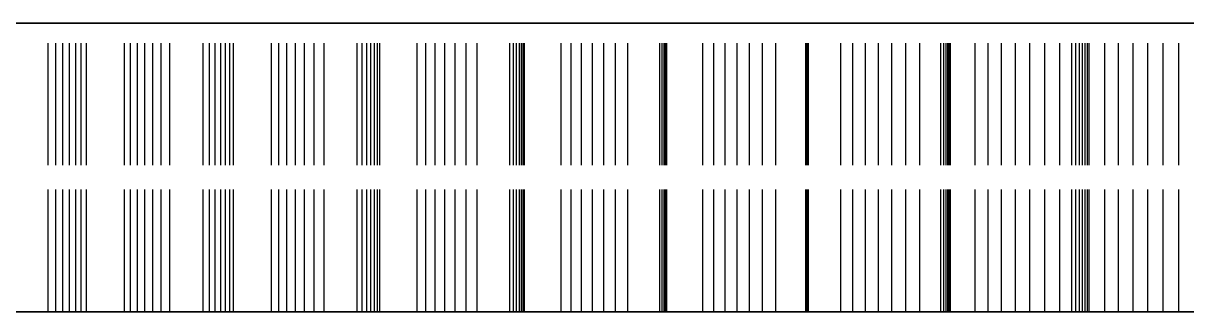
# Model space of a CAD drawing. Header units: millimetres. Extents: x -25 to 138, y -20 to 88.
# Drawn here: x 81.91 to 94.02, y 2 to 5 of the extents above; entities that cross this region are included whole.
import ezdxf

# ---------------------------------------------------------------- set-up
doc = ezdxf.new("R2010")
doc.units = ezdxf.units.MM
doc.linetypes.add('DASHED', pattern=[1.524, 1.27, -0.254])
doc.layers.add('HIDDEN', color=8, linetype='DASHED')
doc.layers.add('VISIBLE', color=7, linetype='CONTINUOUS')

msp = doc.modelspace()

# ---------------------------------------------------------------- linework, layer by layer
at = {"layer": 'HIDDEN'}
for points in [[(94.57143, 5), (93.80952, 5), (93.04762, 5), (92.28571, 5), (91.52381, 5), (90.7619, 5), (90, 5), (89.2381, 5), (88.47619, 5), (87.71429, 5), (86.95238, 5), (86.19048, 5), (85.42857, 5), (84.66667, 5), (83.90476, 5), (83.14286, 5), (82.38095, 5), (81.61905, 5)], [(81.82694, 5), (82.17306, 5)], [(82.17306, 5), (81.82694, 5)], [(82.17306, 5), (82.2523, 5)], [(82.2523, 5), (82.17306, 5)], [(82.17306, 2), (82.17306, 5)], [(82.17306, 2), (82.17306, 5)], [(82.2523, 5), (82.32661, 5)], [(82.32661, 5), (82.2523, 5)], [(82.2523, 2), (82.2523, 5)], [(82.2523, 2), (82.2523, 5)], [(82.32661, 5), (82.39579, 5)], [(82.39579, 5), (82.32661, 5)], [(82.32661, 2), (82.32661, 5)], [(82.32661, 2), (82.32661, 5)], [(82.39579, 5), (82.45962, 5)], [(82.45962, 5), (82.39579, 5)], [(82.39579, 2), (82.39579, 5)], [(82.39579, 2), (82.39579, 5)], [(82.45962, 5), (82.51782, 5)], [(82.51782, 5), (82.45962, 5)], [(82.45962, 2), (82.45962, 5)], [(82.45962, 2), (82.45962, 5)], [(82.51782, 5), (82.57001, 5)], [(82.57001, 5), (82.51782, 5)], [(82.51782, 2), (82.51782, 5)], [(82.51782, 2), (82.51782, 5)], [(82.57001, 5), (82.9655, 5)], [(82.9655, 5), (82.57001, 5)], [(82.57001, 2), (82.57001, 5)], [(82.57001, 2), (82.57001, 5)], [(82.9655, 5), (83.03074, 5)], [(83.03074, 5), (82.9655, 5)], [(82.9655, 2), (82.9655, 5)], [(82.9655, 2), (82.9655, 5)], [(83.03074, 5), (83.10197, 5)], [(83.10197, 5), (83.03074, 5)], [(83.03074, 2), (83.03074, 5)], [(83.03074, 2), (83.03074, 5)], [(83.10197, 5), (83.17881, 5)], [(83.17881, 5), (83.10197, 5)], [(83.10197, 2), (83.10197, 5)], [(83.10197, 2), (83.10197, 5)], [(83.17881, 5), (83.26098, 5)], [(83.26098, 5), (83.17881, 5)], [(83.17881, 2), (83.17881, 5)], [(83.17881, 2), (83.17881, 5)], [(83.26098, 5), (83.34825, 5)], [(83.34825, 5), (83.26098, 5)], [(83.26098, 2), (83.26098, 5)], [(83.26098, 2), (83.26098, 5)], [(83.34825, 5), (83.44044, 5)], [(83.44044, 5), (83.34825, 5)], [(83.34825, 2), (83.34825, 5)], [(83.34825, 2), (83.34825, 5)], [(83.44044, 5), (83.78571, 5)], [(83.78571, 5), (83.44044, 5)], [(83.44044, 2), (83.44044, 5)], [(83.44044, 2), (83.44044, 5)], [(83.78571, 5), (83.85163, 5)], [(83.85163, 5), (83.78571, 5)], [(83.78571, 2), (83.78571, 5)], [(83.78571, 2), (83.78571, 5)], [(83.85163, 5), (83.91261, 5)], [(83.91261, 5), (83.85163, 5)], [(83.85163, 2), (83.85163, 5)], [(83.85163, 2), (83.85163, 5)], [(83.91261, 5), (83.96847, 5)], [(83.96847, 5), (83.91261, 5)], [(83.91261, 2), (83.91261, 5)], [(83.91261, 2), (83.91261, 5)], [(83.96847, 5), (84.01897, 5)], [(84.01897, 5), (83.96847, 5)], [(83.96847, 2), (83.96847, 5)], [(83.96847, 2), (83.96847, 5)], [(84.01897, 5), (84.06386, 5)], [(84.06386, 5), (84.01897, 5)], [(84.01897, 2), (84.01897, 5)], [(84.01897, 2), (84.01897, 5)], [(84.06386, 5), (84.10275, 5)], [(84.10275, 5), (84.06386, 5)], [(84.06386, 2), (84.06386, 5)], [(84.06386, 2), (84.06386, 5)], [(84.10275, 5), (84.49631, 5)], [(84.49631, 5), (84.10275, 5)], [(84.10275, 2), (84.10275, 5)], [(84.10275, 2), (84.10275, 5)], [(84.49631, 5), (84.57428, 5)], [(84.57428, 5), (84.49631, 5)], [(84.49631, 2), (84.49631, 5)], [(84.49631, 2), (84.49631, 5)], [(84.57428, 5), (84.65819, 5)], [(84.65819, 5), (84.57428, 5)], [(84.57428, 2), (84.57428, 5)], [(84.57428, 2), (84.57428, 5)], [(84.65819, 5), (84.74767, 5)], [(84.74767, 5), (84.65819, 5)], [(84.65819, 2), (84.65819, 5)], [(84.65819, 2), (84.65819, 5)], [(84.74767, 5), (84.84243, 5)], [(84.84243, 5), (84.74767, 5)], [(84.74767, 2), (84.74767, 5)], [(84.74767, 2), (84.74767, 5)], [(84.84243, 5), (84.94224, 5)], [(84.94224, 5), (84.84243, 5)], [(84.84243, 2), (84.84243, 5)], [(84.84243, 2), (84.84243, 5)], [(84.94224, 5), (85.04691, 5)], [(85.04691, 5), (84.94224, 5)], [(84.94224, 2), (84.94224, 5)], [(84.94224, 2), (84.94224, 5)], [(85.04691, 5), (85.38966, 5)], [(85.38966, 5), (85.04691, 5)], [(85.04691, 2), (85.04691, 5)], [(85.04691, 2), (85.04691, 5)], [(85.38966, 5), (85.44194, 5)], [(85.44194, 5), (85.38966, 5)], [(85.38966, 2), (85.38966, 5)], [(85.38966, 2), (85.38966, 5)], [(85.44194, 5), (85.48929, 5)], [(85.48929, 5), (85.44194, 5)], [(85.44194, 2), (85.44194, 5)], [(85.44194, 2), (85.44194, 5)], [(85.48929, 5), (85.53155, 5)], [(85.53155, 5), (85.48929, 5)], [(85.48929, 2), (85.48929, 5)], [(85.48929, 2), (85.48929, 5)], [(85.53155, 5), (85.56849, 5)], [(85.56849, 5), (85.53155, 5)], [(85.53155, 2), (85.53155, 5)], [(85.53155, 2), (85.53155, 5)], [(85.56849, 5), (85.59984, 5)], [(85.59984, 5), (85.56849, 5)], [(85.56849, 2), (85.56849, 5)], [(85.56849, 2), (85.56849, 5)], [(85.59984, 5), (85.62525, 5)], [(85.62525, 5), (85.59984, 5)], [(85.59984, 2), (85.59984, 5)], [(85.59984, 2), (85.59984, 5)], [(85.62525, 5), (86.01496, 5)], [(86.01496, 5), (85.62525, 5)], [(85.62525, 2), (85.62525, 5)], [(85.62525, 2), (85.62525, 5)], [(86.01496, 5), (86.10528, 5)], [(86.10528, 5), (86.01496, 5)], [(86.01496, 2), (86.01496, 5)], [(86.01496, 2), (86.01496, 5)], [(86.10528, 5), (86.20146, 5)], [(86.20146, 5), (86.10528, 5)], [(86.10528, 2), (86.10528, 5)], [(86.10528, 2), (86.10528, 5)], [(86.20146, 5), (86.30314, 5)], [(86.30314, 5), (86.20146, 5)], [(86.20146, 2), (86.20146, 5)], [(86.20146, 2), (86.20146, 5)], [(86.30314, 5), (86.41003, 5)], [(86.41003, 5), (86.30314, 5)], [(86.30314, 2), (86.30314, 5)], [(86.30314, 2), (86.30314, 5)], [(86.41003, 5), (86.5219, 5)], [(86.5219, 5), (86.41003, 5)], [(86.41003, 2), (86.41003, 5)], [(86.41003, 2), (86.41003, 5)], [(86.5219, 5), (86.63855, 5)], [(86.63855, 5), (86.5219, 5)], [(86.5219, 2), (86.5219, 5)], [(86.5219, 2), (86.5219, 5)], [(86.63855, 5), (86.9771, 5)], [(86.9771, 5), (86.63855, 5)], [(86.63855, 2), (86.63855, 5)], [(86.63855, 2), (86.63855, 5)], [(86.9771, 5), (87.01547, 5)], [(87.01547, 5), (86.9771, 5)], [(86.9771, 2), (86.9771, 5)], [(86.9771, 2), (86.9771, 5)], [(87.01547, 5), (87.04897, 5)], [(87.04897, 5), (87.01547, 5)], [(87.01547, 2), (87.01547, 5)], [(87.01547, 2), (87.01547, 5)], [(87.04897, 5), (87.07743, 5)], [(87.07743, 5), (87.04897, 5)], [(87.04897, 2), (87.04897, 5)], [(87.04897, 2), (87.04897, 5)], [(87.07743, 5), (87.10062, 5)], [(87.10062, 5), (87.07743, 5)], [(87.07743, 2), (87.07743, 5)], [(87.07743, 2), (87.07743, 5)], [(87.10062, 5), (87.11829, 5)], [(87.11829, 5), (87.10062, 5)], [(87.10062, 2), (87.10062, 5)], [(87.10062, 2), (87.10062, 5)], [(87.11829, 5), (87.13008, 5)], [(87.13008, 5), (87.11829, 5)], [(87.11829, 2), (87.11829, 5)], [(87.11829, 2), (87.11829, 5)], [(87.13008, 5), (87.51405, 5)], [(87.51405, 5), (87.13008, 5)], [(87.13008, 2), (87.13008, 5)], [(87.13008, 2), (87.13008, 5)], [(87.51405, 5), (87.61628, 5)], [(87.61628, 5), (87.51405, 5)], [(87.51405, 2), (87.51405, 5)], [(87.51405, 2), (87.51405, 5)], [(87.61628, 5), (87.72427, 5)], [(87.72427, 5), (87.61628, 5)], [(87.61628, 2), (87.61628, 5)], [(87.61628, 2), (87.61628, 5)], [(87.72427, 5), (87.83765, 5)], [(87.83765, 5), (87.72427, 5)], [(87.72427, 2), (87.72427, 5)], [(87.72427, 2), (87.72427, 5)], [(87.83765, 5), (87.95615, 5)], [(87.95615, 5), (87.83765, 5)], [(87.83765, 2), (87.83765, 5)], [(87.83765, 2), (87.83765, 5)], [(87.95615, 5), (88.07952, 5)], [(88.07952, 5), (87.95615, 5)], [(87.95615, 2), (87.95615, 5)], [(87.95615, 2), (87.95615, 5)], [(88.07952, 5), (88.20758, 5)], [(88.20758, 5), (88.07952, 5)], [(88.07952, 2), (88.07952, 5)], [(88.07952, 2), (88.07952, 5)], [(88.20758, 5), (88.54029, 5)], [(88.54029, 5), (88.20758, 5)], [(88.20758, 2), (88.20758, 5)], [(88.20758, 2), (88.20758, 5)], [(88.54029, 5), (88.56458, 5)], [(88.56458, 5), (88.54029, 5)], [(88.54029, 2), (88.54029, 5)], [(88.54029, 2), (88.54029, 5)], [(88.56458, 5), (88.58406, 5)], [(88.58406, 5), (88.56458, 5)], [(88.56458, 2), (88.56458, 5)], [(88.56458, 2), (88.56458, 5)], [(88.58406, 5), (88.59857, 5)], [(88.59857, 5), (88.58406, 5)], [(88.58406, 2), (88.58406, 5)], [(88.58406, 2), (88.58406, 5)], [(88.59857, 5), (88.6079, 5)], [(88.6079, 5), (88.59857, 5)], [(88.59857, 2), (88.59857, 5)], [(88.59857, 2), (88.59857, 5)], [(88.6079, 5), (88.6118, 5)], [(88.6118, 5), (88.6079, 5)], [(88.6079, 2), (88.6079, 5)], [(88.6079, 2), (88.6079, 5)], [(88.6118, 5), (88.60992, 5)], [(88.60992, 5), (88.98628, 5)], [(88.98628, 5), (88.60992, 5)], [(88.60992, 5), (88.6118, 5)], [(88.60992, 2), (88.60992, 5)], [(88.60992, 2), (88.60992, 5)], [(88.6118, 2), (88.6118, 5)], [(88.6118, 2), (88.6118, 5)], [(88.98628, 5), (89.09992, 5)], [(89.09992, 5), (88.98628, 5)], [(88.98628, 2), (88.98628, 5)], [(88.98628, 2), (88.98628, 5)], [(89.09992, 5), (89.21918, 5)], [(89.21918, 5), (89.09992, 5)], [(89.09992, 2), (89.09992, 5)], [(89.09992, 2), (89.09992, 5)], [(89.21918, 5), (89.34372, 5)], [(89.34372, 5), (89.21918, 5)], [(89.21918, 2), (89.21918, 5)], [(89.21918, 2), (89.21918, 5)], [(89.34372, 5), (89.47324, 5)], [(89.47324, 5), (89.34372, 5)], [(89.34372, 2), (89.34372, 5)], [(89.34372, 2), (89.34372, 5)], [(89.47324, 5), (89.60753, 5)], [(89.60753, 5), (89.47324, 5)], [(89.47324, 2), (89.47324, 5)], [(89.47324, 2), (89.47324, 5)], [(89.60753, 5), (89.74637, 5)], [(89.74637, 5), (89.60753, 5)], [(89.60753, 2), (89.60753, 5)], [(89.60753, 2), (89.60753, 5)], [(89.74637, 5), (90.07161, 5)], [(90.07161, 5), (89.74637, 5)], [(89.74637, 2), (89.74637, 5)], [(89.74637, 2), (89.74637, 5)], [(90.07309, 5), (90.05755, 5)], [(90.05755, 5), (90.42447, 5)], [(90.42447, 5), (90.05755, 5)], [(90.05755, 5), (90.07309, 5)], [(90.05755, 2), (90.05755, 5)], [(90.05755, 2), (90.05755, 5)], [(90.07161, 5), (90.0817, 5)], [(90.0817, 5), (90.07161, 5)], [(90.07161, 2), (90.07161, 5)], [(90.07161, 2), (90.07161, 5)], [(90.08299, 5), (90.07309, 5)], [(90.07309, 5), (90.08299, 5)], [(90.07309, 2), (90.07309, 5)], [(90.07309, 2), (90.07309, 5)], [(90.0817, 5), (90.08707, 5)], [(90.08707, 5), (90.0817, 5)], [(90.0817, 2), (90.0817, 5)], [(90.0817, 2), (90.0817, 5)], [(90.08756, 5), (90.08299, 5)], [(90.08299, 5), (90.08756, 5)], [(90.08299, 2), (90.08299, 5)], [(90.08299, 2), (90.08299, 5)], [(90.08707, 5), (90.08756, 5)], [(90.08756, 5), (90.08707, 5)], [(90.08707, 2), (90.08707, 5)], [(90.08707, 2), (90.08707, 5)], [(90.08756, 2), (90.08756, 5)], [(90.08756, 2), (90.08756, 5)], [(90.42447, 5), (90.54896, 5)], [(90.54896, 5), (90.42447, 5)], [(90.42447, 2), (90.42447, 5)], [(90.42447, 2), (90.42447, 5)], [(90.54896, 5), (90.67893, 5)], [(90.67893, 5), (90.54896, 5)], [(90.54896, 2), (90.54896, 5)], [(90.54896, 2), (90.54896, 5)], [(90.67893, 5), (90.81401, 5)], [(90.81401, 5), (90.67893, 5)], [(90.67893, 2), (90.67893, 5)], [(90.67893, 2), (90.67893, 5)], [(90.81401, 5), (90.95393, 5)], [(90.95393, 5), (90.81401, 5)], [(90.81401, 2), (90.81401, 5)], [(90.81401, 2), (90.81401, 5)], [(90.95393, 5), (91.09847, 5)], [(91.09847, 5), (90.95393, 5)], [(90.95393, 2), (90.95393, 5)], [(90.95393, 2), (90.95393, 5)], [(91.09847, 5), (91.24743, 5)], [(91.24743, 5), (91.09847, 5)], [(91.09847, 2), (91.09847, 5)], [(91.09847, 2), (91.09847, 5)], [(91.24743, 5), (91.56362, 5)], [(91.56362, 5), (91.24743, 5)], [(91.24743, 2), (91.24743, 5)], [(91.24743, 2), (91.24743, 5)], [(91.49506, 5), (91.46594, 5)], [(91.46594, 5), (91.82161, 5)], [(91.82161, 5), (91.46594, 5)], [(91.46594, 5), (91.49506, 5)], [(91.46594, 2), (91.46594, 5)], [(91.46594, 2), (91.46594, 5)], [(91.5187, 5), (91.49506, 5)], [(91.49506, 5), (91.5187, 5)], [(91.49506, 2), (91.49506, 5)], [(91.49506, 2), (91.49506, 5)], [(91.53716, 5), (91.5187, 5)], [(91.5187, 5), (91.53716, 5)], [(91.5187, 2), (91.5187, 5)], [(91.5187, 2), (91.5187, 5)], [(91.55068, 5), (91.53716, 5)], [(91.53716, 5), (91.55068, 5)], [(91.53716, 2), (91.53716, 5)], [(91.53716, 2), (91.53716, 5)], [(91.55945, 5), (91.55068, 5)], [(91.55068, 5), (91.55945, 5)], [(91.55068, 2), (91.55068, 5)], [(91.55068, 2), (91.55068, 5)], [(91.56362, 5), (91.55945, 5)], [(91.55945, 5), (91.56362, 5)], [(91.55945, 2), (91.55945, 5)], [(91.55945, 2), (91.55945, 5)], [(91.56362, 2), (91.56362, 5)], [(91.56362, 2), (91.56362, 5)], [(91.82161, 5), (91.95636, 5)], [(91.95636, 5), (91.82161, 5)], [(91.82161, 2), (91.82161, 5)], [(91.82161, 2), (91.82161, 5)], [(91.95636, 5), (92.09639, 5)], [(92.09639, 5), (91.95636, 5)], [(91.95636, 2), (91.95636, 5)], [(91.95636, 2), (91.95636, 5)], [(92.09639, 5), (92.24136, 5)], [(92.24136, 5), (92.09639, 5)], [(92.09639, 2), (92.09639, 5)], [(92.09639, 2), (92.09639, 5)], [(92.24136, 5), (92.391, 5)], [(92.391, 5), (92.24136, 5)], [(92.24136, 2), (92.24136, 5)], [(92.24136, 2), (92.24136, 5)], [(92.391, 5), (92.54508, 5)], [(92.54508, 5), (92.391, 5)], [(92.391, 2), (92.391, 5)], [(92.391, 2), (92.391, 5)], [(92.54508, 5), (92.70343, 5)], [(92.70343, 5), (92.54508, 5)], [(92.54508, 2), (92.54508, 5)], [(92.54508, 2), (92.54508, 5)], [(92.70343, 5), (93.00903, 5)], [(93.00903, 5), (92.70343, 5)], [(92.70343, 2), (92.70343, 5)], [(92.70343, 2), (92.70343, 5)], [(92.87077, 5), (92.8282, 5)], [(92.8282, 5), (93.17091, 5)], [(93.17091, 5), (92.8282, 5)], [(92.8282, 5), (92.87077, 5)], [(92.8282, 2), (92.8282, 5)], [(92.8282, 2), (92.8282, 5)], [(92.90803, 5), (92.87077, 5)], [(92.87077, 5), (92.90803, 5)], [(92.87077, 2), (92.87077, 5)], [(92.87077, 2), (92.87077, 5)], [(92.94028, 5), (92.90803, 5)], [(92.90803, 5), (92.94028, 5)], [(92.90803, 2), (92.90803, 5)], [(92.90803, 2), (92.90803, 5)], [(92.96776, 5), (92.94028, 5)], [(92.94028, 5), (92.96776, 5)], [(92.94028, 2), (92.94028, 5)], [(92.94028, 2), (92.94028, 5)], [(92.99062, 5), (92.96776, 5)], [(92.96776, 5), (92.99062, 5)], [(92.96776, 2), (92.96776, 5)], [(92.96776, 2), (92.96776, 5)], [(93.00903, 5), (92.99062, 5)], [(92.99062, 5), (93.00903, 5)], [(92.99062, 2), (92.99062, 5)], [(92.99062, 2), (92.99062, 5)], [(93.00903, 2), (93.00903, 5)], [(93.00903, 2), (93.00903, 5)], [(93.17091, 5), (93.31525, 5)], [(93.31525, 5), (93.17091, 5)], [(93.17091, 2), (93.17091, 5)], [(93.17091, 2), (93.17091, 5)], [(93.31525, 5), (93.46466, 5)], [(93.46466, 5), (93.31525, 5)], [(93.31525, 2), (93.31525, 5)], [(93.31525, 2), (93.31525, 5)], [(93.46466, 5), (93.61881, 5)], [(93.61881, 5), (93.46466, 5)], [(93.46466, 2), (93.46466, 5)], [(93.46466, 2), (93.46466, 5)], [(93.61881, 5), (93.77744, 5)], [(93.77744, 5), (93.61881, 5)], [(93.61881, 2), (93.61881, 5)], [(93.61881, 2), (93.61881, 5)], [(93.77744, 5), (93.94032, 5)], [(93.94032, 5), (93.77744, 5)], [(93.77744, 2), (93.77744, 5)], [(93.77744, 2), (93.77744, 5)], [(93.94032, 5), (94.10728, 5)], [(94.10728, 5), (93.94032, 5)], [(93.94032, 2), (93.94032, 5)], [(93.94032, 2), (93.94032, 5)], [(94.57143, 2), (93.80952, 2), (93.04762, 2), (92.28571, 2), (91.52381, 2), (90.7619, 2), (90, 2), (89.2381, 2), (88.47619, 2), (87.71429, 2), (86.95238, 2), (86.19048, 2), (85.42857, 2), (84.66667, 2), (83.90476, 2), (83.14286, 2), (82.38095, 2), (81.61905, 2)], [(81.82694, 2), (82.17306, 2)], [(82.17306, 2), (81.82694, 2)], [(82.17306, 2), (82.2523, 2)], [(82.2523, 2), (82.17306, 2)], [(82.2523, 2), (82.32661, 2)], [(82.32661, 2), (82.2523, 2)], [(82.32661, 2), (82.39579, 2)], [(82.39579, 2), (82.32661, 2)], [(82.39579, 2), (82.45962, 2)], [(82.45962, 2), (82.39579, 2)], [(82.45962, 2), (82.51782, 2)], [(82.51782, 2), (82.45962, 2)], [(82.51782, 2), (82.57001, 2)], [(82.57001, 2), (82.51782, 2)], [(82.57001, 2), (82.9655, 2)], [(82.9655, 2), (82.57001, 2)], [(82.9655, 2), (83.03074, 2)], [(83.03074, 2), (82.9655, 2)], [(83.03074, 2), (83.10197, 2)], [(83.10197, 2), (83.03074, 2)], [(83.10197, 2), (83.17881, 2)], [(83.17881, 2), (83.10197, 2)], [(83.17881, 2), (83.26098, 2)], [(83.26098, 2), (83.17881, 2)], [(83.26098, 2), (83.34825, 2)], [(83.34825, 2), (83.26098, 2)], [(83.34825, 2), (83.44044, 2)], [(83.44044, 2), (83.34825, 2)], [(83.44044, 2), (83.78571, 2)], [(83.78571, 2), (83.44044, 2)], [(83.78571, 2), (83.85163, 2)], [(83.85163, 2), (83.78571, 2)], [(83.85163, 2), (83.91261, 2)], [(83.91261, 2), (83.85163, 2)], [(83.91261, 2), (83.96847, 2)], [(83.96847, 2), (83.91261, 2)], [(83.96847, 2), (84.01897, 2)], [(84.01897, 2), (83.96847, 2)], [(84.01897, 2), (84.06386, 2)], [(84.06386, 2), (84.01897, 2)], [(84.06386, 2), (84.10275, 2)], [(84.10275, 2), (84.06386, 2)], [(84.10275, 2), (84.49631, 2)], [(84.49631, 2), (84.10275, 2)], [(84.49631, 2), (84.57428, 2)], [(84.57428, 2), (84.49631, 2)], [(84.57428, 2), (84.65819, 2)], [(84.65819, 2), (84.57428, 2)], [(84.65819, 2), (84.74767, 2)], [(84.74767, 2), (84.65819, 2)], [(84.74767, 2), (84.84243, 2)], [(84.84243, 2), (84.74767, 2)], [(84.84243, 2), (84.94224, 2)], [(84.94224, 2), (84.84243, 2)], [(84.94224, 2), (85.04691, 2)], [(85.04691, 2), (84.94224, 2)], [(85.04691, 2), (85.38966, 2)], [(85.38966, 2), (85.04691, 2)], [(85.38966, 2), (85.44194, 2)], [(85.44194, 2), (85.38966, 2)], [(85.44194, 2), (85.48929, 2)], [(85.48929, 2), (85.44194, 2)], [(85.48929, 2), (85.53155, 2)], [(85.53155, 2), (85.48929, 2)], [(85.53155, 2), (85.56849, 2)], [(85.56849, 2), (85.53155, 2)], [(85.56849, 2), (85.59984, 2)], [(85.59984, 2), (85.56849, 2)], [(85.59984, 2), (85.62525, 2)], [(85.62525, 2), (85.59984, 2)], [(85.62525, 2), (86.01496, 2)], [(86.01496, 2), (85.62525, 2)], [(86.01496, 2), (86.10528, 2)], [(86.10528, 2), (86.01496, 2)], [(86.10528, 2), (86.20146, 2)], [(86.20146, 2), (86.10528, 2)], [(86.20146, 2), (86.30314, 2)], [(86.30314, 2), (86.20146, 2)], [(86.30314, 2), (86.41003, 2)], [(86.41003, 2), (86.30314, 2)], [(86.41003, 2), (86.5219, 2)], [(86.5219, 2), (86.41003, 2)], [(86.5219, 2), (86.63855, 2)], [(86.63855, 2), (86.5219, 2)], [(86.63855, 2), (86.9771, 2)], [(86.9771, 2), (86.63855, 2)], [(86.9771, 2), (87.01547, 2)], [(87.01547, 2), (86.9771, 2)], [(87.01547, 2), (87.04897, 2)], [(87.04897, 2), (87.01547, 2)], [(87.04897, 2), (87.07743, 2)], [(87.07743, 2), (87.04897, 2)], [(87.07743, 2), (87.10062, 2)], [(87.10062, 2), (87.07743, 2)], [(87.10062, 2), (87.11829, 2)], [(87.11829, 2), (87.10062, 2)], [(87.11829, 2), (87.13008, 2)], [(87.13008, 2), (87.11829, 2)], [(87.13008, 2), (87.51405, 2)], [(87.51405, 2), (87.13008, 2)], [(87.51405, 2), (87.61628, 2)], [(87.61628, 2), (87.51405, 2)], [(87.61628, 2), (87.72427, 2)], [(87.72427, 2), (87.61628, 2)], [(87.72427, 2), (87.83765, 2)], [(87.83765, 2), (87.72427, 2)], [(87.83765, 2), (87.95615, 2)], [(87.95615, 2), (87.83765, 2)], [(87.95615, 2), (88.07952, 2)], [(88.07952, 2), (87.95615, 2)], [(88.07952, 2), (88.20758, 2)], [(88.20758, 2), (88.07952, 2)], [(88.20758, 2), (88.54029, 2)], [(88.54029, 2), (88.20758, 2)], [(88.54029, 2), (88.56458, 2)], [(88.56458, 2), (88.54029, 2)], [(88.56458, 2), (88.58406, 2)], [(88.58406, 2), (88.56458, 2)], [(88.58406, 2), (88.59857, 2)], [(88.59857, 2), (88.58406, 2)], [(88.59857, 2), (88.6079, 2)], [(88.6079, 2), (88.59857, 2)], [(88.6079, 2), (88.6118, 2)], [(88.6118, 2), (88.6079, 2)], [(88.6118, 2), (88.60992, 2)], [(88.60992, 2), (88.98628, 2)], [(88.98628, 2), (88.60992, 2)], [(88.60992, 2), (88.6118, 2)], [(88.98628, 2), (89.09992, 2)], [(89.09992, 2), (88.98628, 2)], [(89.09992, 2), (89.21918, 2)], [(89.21918, 2), (89.09992, 2)], [(89.21918, 2), (89.34372, 2)], [(89.34372, 2), (89.21918, 2)], [(89.34372, 2), (89.47324, 2)], [(89.47324, 2), (89.34372, 2)], [(89.47324, 2), (89.60753, 2)], [(89.60753, 2), (89.47324, 2)], [(89.60753, 2), (89.74637, 2)], [(89.74637, 2), (89.60753, 2)], [(89.74637, 2), (90.07161, 2)], [(90.07161, 2), (89.74637, 2)], [(90.07309, 2), (90.05755, 2)], [(90.05755, 2), (90.42447, 2)], [(90.42447, 2), (90.05755, 2)], [(90.05755, 2), (90.07309, 2)], [(90.07161, 2), (90.0817, 2)], [(90.0817, 2), (90.07161, 2)], [(90.08299, 2), (90.07309, 2)], [(90.07309, 2), (90.08299, 2)], [(90.0817, 2), (90.08707, 2)], [(90.08707, 2), (90.0817, 2)], [(90.08756, 2), (90.08299, 2)], [(90.08299, 2), (90.08756, 2)], [(90.08707, 2), (90.08756, 2)], [(90.08756, 2), (90.08707, 2)], [(90.42447, 2), (90.54896, 2)], [(90.54896, 2), (90.42447, 2)], [(90.54896, 2), (90.67893, 2)], [(90.67893, 2), (90.54896, 2)], [(90.67893, 2), (90.81401, 2)], [(90.81401, 2), (90.67893, 2)], [(90.81401, 2), (90.95393, 2)], [(90.95393, 2), (90.81401, 2)], [(90.95393, 2), (91.09847, 2)], [(91.09847, 2), (90.95393, 2)], [(91.09847, 2), (91.24743, 2)], [(91.24743, 2), (91.09847, 2)], [(91.24743, 2), (91.56362, 2)], [(91.56362, 2), (91.24743, 2)], [(91.49506, 2), (91.46594, 2)], [(91.46594, 2), (91.82161, 2)], [(91.82161, 2), (91.46594, 2)], [(91.46594, 2), (91.49506, 2)], [(91.5187, 2), (91.49506, 2)], [(91.49506, 2), (91.5187, 2)], [(91.53716, 2), (91.5187, 2)], [(91.5187, 2), (91.53716, 2)], [(91.55068, 2), (91.53716, 2)], [(91.53716, 2), (91.55068, 2)], [(91.55945, 2), (91.55068, 2)], [(91.55068, 2), (91.55945, 2)], [(91.56362, 2), (91.55945, 2)], [(91.55945, 2), (91.56362, 2)], [(91.82161, 2), (91.95636, 2)], [(91.95636, 2), (91.82161, 2)], [(91.95636, 2), (92.09639, 2)], [(92.09639, 2), (91.95636, 2)], [(92.09639, 2), (92.24136, 2)], [(92.24136, 2), (92.09639, 2)], [(92.24136, 2), (92.391, 2)], [(92.391, 2), (92.24136, 2)], [(92.391, 2), (92.54508, 2)], [(92.54508, 2), (92.391, 2)], [(92.54508, 2), (92.70343, 2)], [(92.70343, 2), (92.54508, 2)], [(92.70343, 2), (93.00903, 2)], [(93.00903, 2), (92.70343, 2)], [(92.87077, 2), (92.8282, 2)], [(92.8282, 2), (93.17091, 2)], [(93.17091, 2), (92.8282, 2)], [(92.8282, 2), (92.87077, 2)], [(92.90803, 2), (92.87077, 2)], [(92.87077, 2), (92.90803, 2)], [(92.94028, 2), (92.90803, 2)], [(92.90803, 2), (92.94028, 2)], [(92.96776, 2), (92.94028, 2)], [(92.94028, 2), (92.96776, 2)], [(92.99062, 2), (92.96776, 2)], [(92.96776, 2), (92.99062, 2)], [(93.00903, 2), (92.99062, 2)], [(92.99062, 2), (93.00903, 2)], [(93.17091, 2), (93.31525, 2)], [(93.31525, 2), (93.17091, 2)], [(93.31525, 2), (93.46466, 2)], [(93.46466, 2), (93.31525, 2)], [(93.46466, 2), (93.61881, 2)], [(93.61881, 2), (93.46466, 2)], [(93.61881, 2), (93.77744, 2)], [(93.77744, 2), (93.61881, 2)], [(93.77744, 2), (93.94032, 2)], [(93.94032, 2), (93.77744, 2)], [(93.94032, 2), (94.10728, 2)], [(94.10728, 2), (93.94032, 2)]]:
    msp.add_lwpolyline(points, dxfattribs=at)
at = {"layer": 'VISIBLE'}
for points in [[(81.61905, 5), (82, 5)], [(82, 5), (82.38095, 5), (82.7619, 5), (83.14286, 5), (83.52381, 5), (83.90476, 5), (84.28571, 5), (84.66667, 5), (85.04762, 5), (85.42857, 5), (85.80952, 5), (86.19048, 5), (86.57143, 5), (86.95238, 5), (87.33333, 5), (87.71429, 5), (88.09524, 5), (88.47619, 5), (88.85714, 5), (89.2381, 5), (89.61905, 5), (90, 5), (90.38095, 5), (90.7619, 5), (91.14286, 5), (91.52381, 5), (91.90476, 5), (92.28571, 5), (92.66667, 5), (93.04762, 5), (93.42857, 5), (93.80952, 5), (94.19048, 5)], [(81.61905, 2), (82, 2)], [(82, 2), (82.38095, 2), (82.7619, 2), (83.14286, 2), (83.52381, 2), (83.90476, 2), (84.28571, 2), (84.66667, 2), (85.04762, 2), (85.42857, 2), (85.80952, 2), (86.19048, 2), (86.57143, 2), (86.95238, 2), (87.33333, 2), (87.71429, 2), (88.09524, 2), (88.47619, 2), (88.85714, 2), (89.2381, 2), (89.61905, 2), (90, 2), (90.38095, 2), (90.7619, 2), (91.14286, 2), (91.52381, 2), (91.90476, 2), (92.28571, 2), (92.66667, 2), (93.04762, 2), (93.42857, 2), (93.80952, 2), (94.19048, 2)]]:
    msp.add_lwpolyline(points, dxfattribs=at)

doc.saveas('drawing.dxf')
